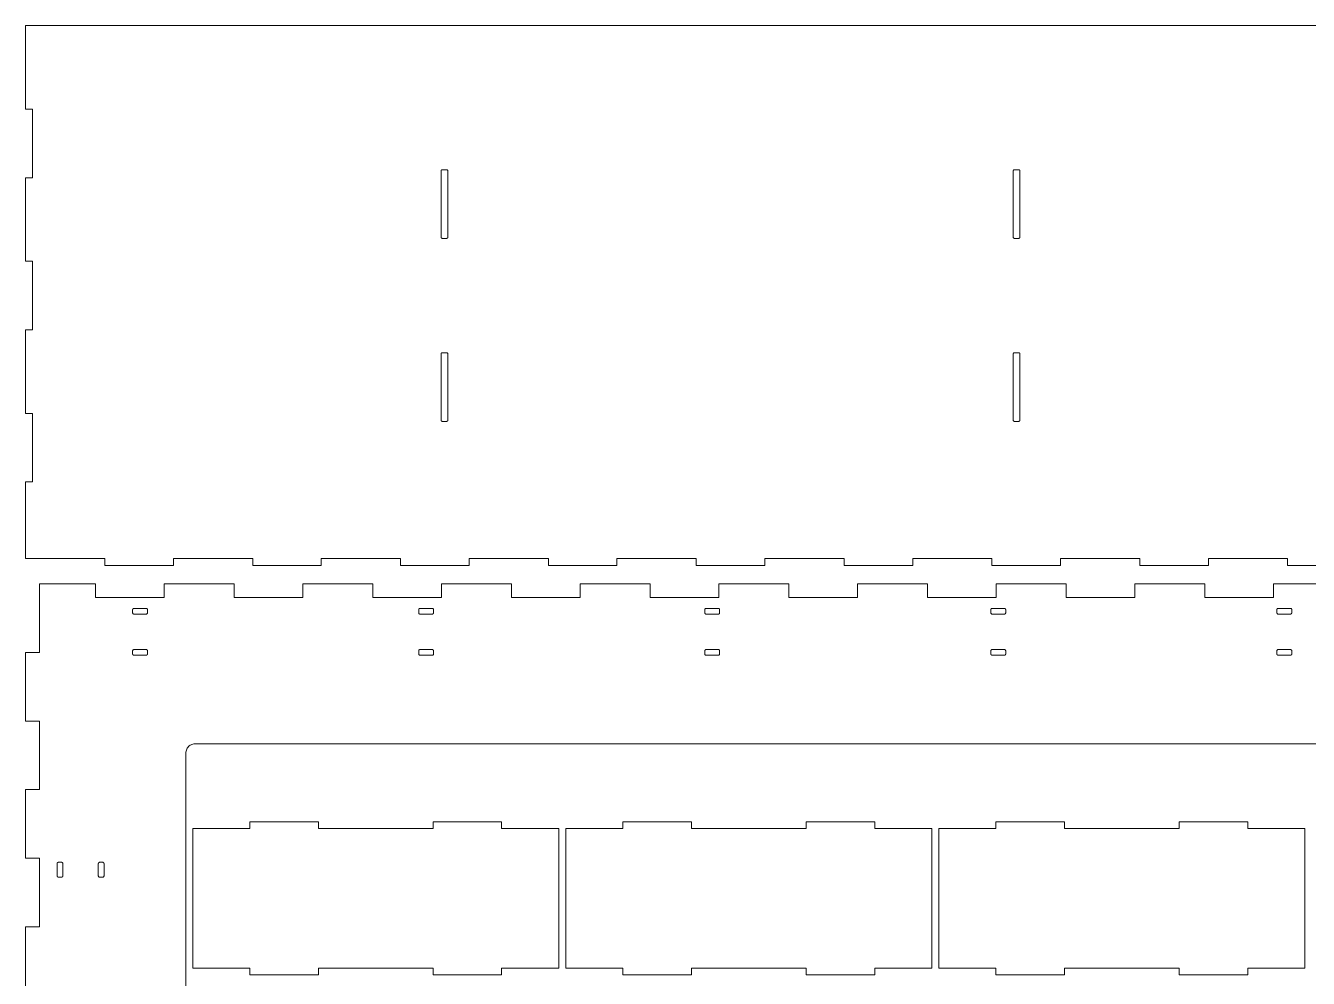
# Model space of a CAD drawing. Header units: millimetres. Extents: x 0 to 3016, y 0 to 2002.
# Drawn here: x 2016 to 2576, y 578 to 994 of the extents above; entities that cross this region are included whole.
import ezdxf

# ---------------------------------------------------------------- set-up
doc = ezdxf.new("R2010")
doc.units = ezdxf.units.MM
doc.layers.add('CORTE', color=1, linetype='Continuous', lineweight=0)

msp = doc.modelspace()

# ---------------------------------------------------------------- linework, layer by layer
at = {"layer": 'CORTE'}
for points in [[(2597.4, 994), (2567.4, 994), (2532.8, 994), (2502.8, 994), (2468.2, 994), (2438.2, 994), (2403.6, 994), (2373.6, 994), (2339, 994), (2309, 994), (2274.4, 994), (2244.4, 994), (2209.8, 994), (2179.8, 994), (2145.2, 994), (2115.2, 994), (2080.6, 994), (2050.6, 994), (2016, 994), (2016, 957.5), (2019, 957.5), (2019, 927.5), (2016, 927.5), (2016, 891), (2019, 891), (2019, 861), (2016, 861), (2016, 824.5), (2019, 824.5), (2019, 794.5), (2016, 794.5), (2016, 761), (2016, 761), (2050.6, 761), (2050.6, 758), (2080.6, 758), (2080.6, 761), (2115.2, 761), (2115.2, 758), (2145.2, 758), (2145.2, 761), (2179.8, 761), (2179.8, 758), (2209.8, 758), (2209.8, 761), (2244.4, 761), (2244.4, 758), (2274.4, 758), (2274.4, 761), (2309, 761), (2309, 758), (2339, 758), (2339, 761), (2373.6, 761), (2373.6, 758), (2403.6, 758), (2403.6, 761), (2438.2, 761), (2438.2, 758), (2468.2, 758), (2468.2, 761), (2502.8, 761), (2502.8, 758), (2532.8, 758), (2532.8, 761), (2567.4, 761), (2567.4, 758), (2597.4, 758)], [(2591.882353, 750), (2561.294118, 750), (2561.294118, 744), (2531.294118, 744), (2531.294118, 750), (2500.705882, 750), (2500.705882, 744), (2470.705882, 744), (2470.705882, 750), (2440.117647, 750), (2440.117647, 744), (2410.117647, 744), (2410.117647, 750), (2379.529412, 750), (2379.529412, 744), (2349.529412, 744), (2349.529412, 750), (2318.941176, 750), (2318.941176, 744), (2288.941176, 744), (2288.941176, 750), (2258.352941, 750), (2258.352941, 744), (2228.352941, 744), (2228.352941, 750), (2197.764706, 750), (2197.764706, 744), (2167.764706, 744), (2167.764706, 750), (2137.176471, 750), (2137.176471, 744), (2107.176471, 744), (2107.176471, 750), (2076.588235, 750), (2076.588235, 744), (2046.588235, 744), (2046.588235, 750), (2022, 750), (2022, 720), (2016, 720), (2016, 690), (2022, 690), (2022, 660), (2016, 660), (2016, 630), (2022, 630), (2022, 600), (2016, 600), (2016, 570)], [(2942, 680), (2090, 680), (2089.552142, 679.974849), (2089.109916, 679.899712), (2088.678884, 679.775533), (2088.264465, 679.603875), (2087.871872, 679.386897), (2087.506041, 679.127326), (2087.171573, 678.828427), (2086.872674, 678.493959), (2086.613103, 678.128128), (2086.396125, 677.735535), (2086.224467, 677.321116), (2086.100288, 676.890084), (2086.025151, 676.447858), (2086, 676), (2086, 74)]]:
    msp.add_lwpolyline(points, dxfattribs=at)
for points in [[(2199.9, 901), (2199.967179, 901.003773), (2200.033513, 901.015043), (2200.098167, 901.03367), (2200.16033, 901.059419), (2200.219219, 901.091965), (2200.274094, 901.130901), (2200.324264, 901.175736), (2200.369099, 901.225906), (2200.408035, 901.280781), (2200.440581, 901.33967), (2200.46633, 901.401833), (2200.484957, 901.466487), (2200.496227, 901.532821), (2200.5, 901.6), (2200.5, 930.4), (2200.496227, 930.467179), (2200.484957, 930.533513), (2200.46633, 930.598167), (2200.440581, 930.66033), (2200.408035, 930.719219), (2200.369099, 930.774094), (2200.324264, 930.824264), (2200.274094, 930.869099), (2200.219219, 930.908035), (2200.16033, 930.940581), (2200.098167, 930.96633), (2200.033513, 930.984957), (2199.967179, 930.996227), (2199.9, 931), (2198.1, 931), (2198.032821, 930.996227), (2197.966487, 930.984957), (2197.901833, 930.96633), (2197.83967, 930.940581), (2197.780781, 930.908035), (2197.725906, 930.869099), (2197.675736, 930.824264), (2197.630901, 930.774094), (2197.591965, 930.719219), (2197.559419, 930.66033), (2197.53367, 930.598167), (2197.515043, 930.533513), (2197.503773, 930.467179), (2197.5, 930.4), (2197.5, 901.6), (2197.503773, 901.532821), (2197.515043, 901.466487), (2197.53367, 901.401833), (2197.559419, 901.33967), (2197.591965, 901.280781), (2197.630901, 901.225906), (2197.675736, 901.175736), (2197.725906, 901.130901), (2197.780781, 901.091965), (2197.83967, 901.059419), (2197.901833, 901.03367), (2197.966487, 901.015043), (2198.032821, 901.003773), (2198.1, 901)], [(2449.9, 901), (2449.967179, 901.003773), (2450.033513, 901.015043), (2450.098167, 901.03367), (2450.16033, 901.059419), (2450.219219, 901.091965), (2450.274094, 901.130901), (2450.324264, 901.175736), (2450.369099, 901.225906), (2450.408035, 901.280781), (2450.440581, 901.33967), (2450.46633, 901.401833), (2450.484957, 901.466487), (2450.496227, 901.532821), (2450.5, 901.6), (2450.5, 930.4), (2450.496227, 930.467179), (2450.484957, 930.533513), (2450.46633, 930.598167), (2450.440581, 930.66033), (2450.408035, 930.719219), (2450.369099, 930.774094), (2450.324264, 930.824264), (2450.274094, 930.869099), (2450.219219, 930.908035), (2450.16033, 930.940581), (2450.098167, 930.96633), (2450.033513, 930.984957), (2449.967179, 930.996227), (2449.9, 931), (2448.1, 931), (2448.032821, 930.996227), (2447.966487, 930.984957), (2447.901833, 930.96633), (2447.83967, 930.940581), (2447.780781, 930.908035), (2447.725906, 930.869099), (2447.675736, 930.824264), (2447.630901, 930.774094), (2447.591965, 930.719219), (2447.559419, 930.66033), (2447.53367, 930.598167), (2447.515043, 930.533513), (2447.503773, 930.467179), (2447.5, 930.4), (2447.5, 901.6), (2447.503773, 901.532821), (2447.515043, 901.466487), (2447.53367, 901.401833), (2447.559419, 901.33967), (2447.591965, 901.280781), (2447.630901, 901.225906), (2447.675736, 901.175736), (2447.725906, 901.130901), (2447.780781, 901.091965), (2447.83967, 901.059419), (2447.901833, 901.03367), (2447.966487, 901.015043), (2448.032821, 901.003773), (2448.1, 901)], [(2199.9, 821), (2199.967179, 821.003773), (2200.033513, 821.015043), (2200.098167, 821.03367), (2200.16033, 821.059419), (2200.219219, 821.091965), (2200.274094, 821.130901), (2200.324264, 821.175736), (2200.369099, 821.225906), (2200.408035, 821.280781), (2200.440581, 821.33967), (2200.46633, 821.401833), (2200.484957, 821.466487), (2200.496227, 821.532821), (2200.5, 821.6), (2200.5, 850.4), (2200.496227, 850.467179), (2200.484957, 850.533513), (2200.46633, 850.598167), (2200.440581, 850.66033), (2200.408035, 850.719219), (2200.369099, 850.774094), (2200.324264, 850.824264), (2200.274094, 850.869099), (2200.219219, 850.908035), (2200.16033, 850.940581), (2200.098167, 850.96633), (2200.033513, 850.984957), (2199.967179, 850.996227), (2199.9, 851), (2198.1, 851), (2198.032821, 850.996227), (2197.966487, 850.984957), (2197.901833, 850.96633), (2197.83967, 850.940581), (2197.780781, 850.908035), (2197.725906, 850.869099), (2197.675736, 850.824264), (2197.630901, 850.774094), (2197.591965, 850.719219), (2197.559419, 850.66033), (2197.53367, 850.598167), (2197.515043, 850.533513), (2197.503773, 850.467179), (2197.5, 850.4), (2197.5, 821.6), (2197.503773, 821.532821), (2197.515043, 821.466487), (2197.53367, 821.401833), (2197.559419, 821.33967), (2197.591965, 821.280781), (2197.630901, 821.225906), (2197.675736, 821.175736), (2197.725906, 821.130901), (2197.780781, 821.091965), (2197.83967, 821.059419), (2197.901833, 821.03367), (2197.966487, 821.015043), (2198.032821, 821.003773), (2198.1, 821)], [(2449.9, 821), (2449.967179, 821.003773), (2450.033513, 821.015043), (2450.098167, 821.03367), (2450.16033, 821.059419), (2450.219219, 821.091965), (2450.274094, 821.130901), (2450.324264, 821.175736), (2450.369099, 821.225906), (2450.408035, 821.280781), (2450.440581, 821.33967), (2450.46633, 821.401833), (2450.484957, 821.466487), (2450.496227, 821.532821), (2450.5, 821.6), (2450.5, 850.4), (2450.496227, 850.467179), (2450.484957, 850.533513), (2450.46633, 850.598167), (2450.440581, 850.66033), (2450.408035, 850.719219), (2450.369099, 850.774094), (2450.324264, 850.824264), (2450.274094, 850.869099), (2450.219219, 850.908035), (2450.16033, 850.940581), (2450.098167, 850.96633), (2450.033513, 850.984957), (2449.967179, 850.996227), (2449.9, 851), (2448.1, 851), (2448.032821, 850.996227), (2447.966487, 850.984957), (2447.901833, 850.96633), (2447.83967, 850.940581), (2447.780781, 850.908035), (2447.725906, 850.869099), (2447.675736, 850.824264), (2447.630901, 850.774094), (2447.591965, 850.719219), (2447.559419, 850.66033), (2447.53367, 850.598167), (2447.515043, 850.533513), (2447.503773, 850.467179), (2447.5, 850.4), (2447.5, 821.6), (2447.503773, 821.532821), (2447.515043, 821.466487), (2447.53367, 821.401833), (2447.559419, 821.33967), (2447.591965, 821.280781), (2447.630901, 821.225906), (2447.675736, 821.175736), (2447.725906, 821.130901), (2447.780781, 821.091965), (2447.83967, 821.059419), (2447.901833, 821.03367), (2447.966487, 821.015043), (2448.032821, 821.003773), (2448.1, 821)], [(2069.25, 738.65), (2069.246227, 738.717179), (2069.234957, 738.783513), (2069.21633, 738.848167), (2069.190581, 738.91033), (2069.158035, 738.969219), (2069.119099, 739.024094), (2069.074264, 739.074264), (2069.024094, 739.119099), (2068.969219, 739.158035), (2068.91033, 739.190581), (2068.848167, 739.21633), (2068.783513, 739.234957), (2068.717179, 739.246227), (2068.65, 739.25), (2063.35, 739.25), (2063.282821, 739.246227), (2063.216487, 739.234957), (2063.151833, 739.21633), (2063.08967, 739.190581), (2063.030781, 739.158035), (2062.975906, 739.119099), (2062.925736, 739.074264), (2062.880901, 739.024094), (2062.841965, 738.969219), (2062.809419, 738.91033), (2062.78367, 738.848167), (2062.765043, 738.783513), (2062.753773, 738.717179), (2062.75, 738.65), (2062.75, 737.35), (2062.753773, 737.282821), (2062.765043, 737.216487), (2062.78367, 737.151833), (2062.809419, 737.08967), (2062.841965, 737.030781), (2062.880901, 736.975906), (2062.925736, 736.925736), (2062.975906, 736.880901), (2063.030781, 736.841965), (2063.08967, 736.809419), (2063.151833, 736.78367), (2063.216487, 736.765043), (2063.282821, 736.753773), (2063.35, 736.75), (2068.65, 736.75), (2068.717179, 736.753773), (2068.783513, 736.765043), (2068.848167, 736.78367), (2068.91033, 736.809419), (2068.969219, 736.841965), (2069.024094, 736.880901), (2069.074264, 736.925736), (2069.119099, 736.975906), (2069.158035, 737.030781), (2069.190581, 737.08967), (2069.21633, 737.151833), (2069.234957, 737.216487), (2069.246227, 737.282821), (2069.25, 737.35)], [(2194.25, 738.65), (2194.246227, 738.717179), (2194.234957, 738.783513), (2194.21633, 738.848167), (2194.190581, 738.91033), (2194.158035, 738.969219), (2194.119099, 739.024094), (2194.074264, 739.074264), (2194.024094, 739.119099), (2193.969219, 739.158035), (2193.91033, 739.190581), (2193.848167, 739.21633), (2193.783513, 739.234957), (2193.717179, 739.246227), (2193.65, 739.25), (2188.35, 739.25), (2188.282821, 739.246227), (2188.216487, 739.234957), (2188.151833, 739.21633), (2188.08967, 739.190581), (2188.030781, 739.158035), (2187.975906, 739.119099), (2187.925736, 739.074264), (2187.880901, 739.024094), (2187.841965, 738.969219), (2187.809419, 738.91033), (2187.78367, 738.848167), (2187.765043, 738.783513), (2187.753773, 738.717179), (2187.75, 738.65), (2187.75, 737.35), (2187.753773, 737.282821), (2187.765043, 737.216487), (2187.78367, 737.151833), (2187.809419, 737.08967), (2187.841965, 737.030781), (2187.880901, 736.975906), (2187.925736, 736.925736), (2187.975906, 736.880901), (2188.030781, 736.841965), (2188.08967, 736.809419), (2188.151833, 736.78367), (2188.216487, 736.765043), (2188.282821, 736.753773), (2188.35, 736.75), (2193.65, 736.75), (2193.717179, 736.753773), (2193.783513, 736.765043), (2193.848167, 736.78367), (2193.91033, 736.809419), (2193.969219, 736.841965), (2194.024094, 736.880901), (2194.074264, 736.925736), (2194.119099, 736.975906), (2194.158035, 737.030781), (2194.190581, 737.08967), (2194.21633, 737.151833), (2194.234957, 737.216487), (2194.246227, 737.282821), (2194.25, 737.35)], [(2319.25, 738.65), (2319.246227, 738.717179), (2319.234957, 738.783513), (2319.21633, 738.848167), (2319.190581, 738.91033), (2319.158035, 738.969219), (2319.119099, 739.024094), (2319.074264, 739.074264), (2319.024094, 739.119099), (2318.969219, 739.158035), (2318.91033, 739.190581), (2318.848167, 739.21633), (2318.783513, 739.234957), (2318.717179, 739.246227), (2318.65, 739.25), (2313.35, 739.25), (2313.282821, 739.246227), (2313.216487, 739.234957), (2313.151833, 739.21633), (2313.08967, 739.190581), (2313.030781, 739.158035), (2312.975906, 739.119099), (2312.925736, 739.074264), (2312.880901, 739.024094), (2312.841965, 738.969219), (2312.809419, 738.91033), (2312.78367, 738.848167), (2312.765043, 738.783513), (2312.753773, 738.717179), (2312.75, 738.65), (2312.75, 737.35), (2312.753773, 737.282821), (2312.765043, 737.216487), (2312.78367, 737.151833), (2312.809419, 737.08967), (2312.841965, 737.030781), (2312.880901, 736.975906), (2312.925736, 736.925736), (2312.975906, 736.880901), (2313.030781, 736.841965), (2313.08967, 736.809419), (2313.151833, 736.78367), (2313.216487, 736.765043), (2313.282821, 736.753773), (2313.35, 736.75), (2318.65, 736.75), (2318.717179, 736.753773), (2318.783513, 736.765043), (2318.848167, 736.78367), (2318.91033, 736.809419), (2318.969219, 736.841965), (2319.024094, 736.880901), (2319.074264, 736.925736), (2319.119099, 736.975906), (2319.158035, 737.030781), (2319.190581, 737.08967), (2319.21633, 737.151833), (2319.234957, 737.216487), (2319.246227, 737.282821), (2319.25, 737.35)], [(2444.25, 738.65), (2444.246227, 738.717179), (2444.234957, 738.783513), (2444.21633, 738.848167), (2444.190581, 738.91033), (2444.158035, 738.969219), (2444.119099, 739.024094), (2444.074264, 739.074264), (2444.024094, 739.119099), (2443.969219, 739.158035), (2443.91033, 739.190581), (2443.848167, 739.21633), (2443.783513, 739.234957), (2443.717179, 739.246227), (2443.65, 739.25), (2438.35, 739.25), (2438.282821, 739.246227), (2438.216487, 739.234957), (2438.151833, 739.21633), (2438.08967, 739.190581), (2438.030781, 739.158035), (2437.975906, 739.119099), (2437.925736, 739.074264), (2437.880901, 739.024094), (2437.841965, 738.969219), (2437.809419, 738.91033), (2437.78367, 738.848167), (2437.765043, 738.783513), (2437.753773, 738.717179), (2437.75, 738.65), (2437.75, 737.35), (2437.753773, 737.282821), (2437.765043, 737.216487), (2437.78367, 737.151833), (2437.809419, 737.08967), (2437.841965, 737.030781), (2437.880901, 736.975906), (2437.925736, 736.925736), (2437.975906, 736.880901), (2438.030781, 736.841965), (2438.08967, 736.809419), (2438.151833, 736.78367), (2438.216487, 736.765043), (2438.282821, 736.753773), (2438.35, 736.75), (2443.65, 736.75), (2443.717179, 736.753773), (2443.783513, 736.765043), (2443.848167, 736.78367), (2443.91033, 736.809419), (2443.969219, 736.841965), (2444.024094, 736.880901), (2444.074264, 736.925736), (2444.119099, 736.975906), (2444.158035, 737.030781), (2444.190581, 737.08967), (2444.21633, 737.151833), (2444.234957, 737.216487), (2444.246227, 737.282821), (2444.25, 737.35)], [(2569.25, 738.65), (2569.246227, 738.717179), (2569.234957, 738.783513), (2569.21633, 738.848167), (2569.190581, 738.91033), (2569.158035, 738.969219), (2569.119099, 739.024094), (2569.074264, 739.074264), (2569.024094, 739.119099), (2568.969219, 739.158035), (2568.91033, 739.190581), (2568.848167, 739.21633), (2568.783513, 739.234957), (2568.717179, 739.246227), (2568.65, 739.25), (2563.35, 739.25), (2563.282821, 739.246227), (2563.216487, 739.234957), (2563.151833, 739.21633), (2563.08967, 739.190581), (2563.030781, 739.158035), (2562.975906, 739.119099), (2562.925736, 739.074264), (2562.880901, 739.024094), (2562.841965, 738.969219), (2562.809419, 738.91033), (2562.78367, 738.848167), (2562.765043, 738.783513), (2562.753773, 738.717179), (2562.75, 738.65), (2562.75, 737.35), (2562.753773, 737.282821), (2562.765043, 737.216487), (2562.78367, 737.151833), (2562.809419, 737.08967), (2562.841965, 737.030781), (2562.880901, 736.975906), (2562.925736, 736.925736), (2562.975906, 736.880901), (2563.030781, 736.841965), (2563.08967, 736.809419), (2563.151833, 736.78367), (2563.216487, 736.765043), (2563.282821, 736.753773), (2563.35, 736.75), (2568.65, 736.75), (2568.717179, 736.753773), (2568.783513, 736.765043), (2568.848167, 736.78367), (2568.91033, 736.809419), (2568.969219, 736.841965), (2569.024094, 736.880901), (2569.074264, 736.925736), (2569.119099, 736.975906), (2569.158035, 737.030781), (2569.190581, 737.08967), (2569.21633, 737.151833), (2569.234957, 737.216487), (2569.246227, 737.282821), (2569.25, 737.35)], [(2069.25, 720.65), (2069.246227, 720.717179), (2069.234957, 720.783513), (2069.21633, 720.848167), (2069.190581, 720.91033), (2069.158035, 720.969219), (2069.119099, 721.024094), (2069.074264, 721.074264), (2069.024094, 721.119099), (2068.969219, 721.158035), (2068.91033, 721.190581), (2068.848167, 721.21633), (2068.783513, 721.234957), (2068.717179, 721.246227), (2068.65, 721.25), (2063.35, 721.25), (2063.282821, 721.246227), (2063.216487, 721.234957), (2063.151833, 721.21633), (2063.08967, 721.190581), (2063.030781, 721.158035), (2062.975906, 721.119099), (2062.925736, 721.074264), (2062.880901, 721.024094), (2062.841965, 720.969219), (2062.809419, 720.91033), (2062.78367, 720.848167), (2062.765043, 720.783513), (2062.753773, 720.717179), (2062.75, 720.65), (2062.75, 719.35), (2062.753773, 719.282821), (2062.765043, 719.216487), (2062.78367, 719.151833), (2062.809419, 719.08967), (2062.841965, 719.030781), (2062.880901, 718.975906), (2062.925736, 718.925736), (2062.975906, 718.880901), (2063.030781, 718.841965), (2063.08967, 718.809419), (2063.151833, 718.78367), (2063.216487, 718.765043), (2063.282821, 718.753773), (2063.35, 718.75), (2068.65, 718.75), (2068.717179, 718.753773), (2068.783513, 718.765043), (2068.848167, 718.78367), (2068.91033, 718.809419), (2068.969219, 718.841965), (2069.024094, 718.880901), (2069.074264, 718.925736), (2069.119099, 718.975906), (2069.158035, 719.030781), (2069.190581, 719.08967), (2069.21633, 719.151833), (2069.234957, 719.216487), (2069.246227, 719.282821), (2069.25, 719.35)], [(2194.25, 720.65), (2194.246227, 720.717179), (2194.234957, 720.783513), (2194.21633, 720.848167), (2194.190581, 720.91033), (2194.158035, 720.969219), (2194.119099, 721.024094), (2194.074264, 721.074264), (2194.024094, 721.119099), (2193.969219, 721.158035), (2193.91033, 721.190581), (2193.848167, 721.21633), (2193.783513, 721.234957), (2193.717179, 721.246227), (2193.65, 721.25), (2188.35, 721.25), (2188.282821, 721.246227), (2188.216487, 721.234957), (2188.151833, 721.21633), (2188.08967, 721.190581), (2188.030781, 721.158035), (2187.975906, 721.119099), (2187.925736, 721.074264), (2187.880901, 721.024094), (2187.841965, 720.969219), (2187.809419, 720.91033), (2187.78367, 720.848167), (2187.765043, 720.783513), (2187.753773, 720.717179), (2187.75, 720.65), (2187.75, 719.35), (2187.753773, 719.282821), (2187.765043, 719.216487), (2187.78367, 719.151833), (2187.809419, 719.08967), (2187.841965, 719.030781), (2187.880901, 718.975906), (2187.925736, 718.925736), (2187.975906, 718.880901), (2188.030781, 718.841965), (2188.08967, 718.809419), (2188.151833, 718.78367), (2188.216487, 718.765043), (2188.282821, 718.753773), (2188.35, 718.75), (2193.65, 718.75), (2193.717179, 718.753773), (2193.783513, 718.765043), (2193.848167, 718.78367), (2193.91033, 718.809419), (2193.969219, 718.841965), (2194.024094, 718.880901), (2194.074264, 718.925736), (2194.119099, 718.975906), (2194.158035, 719.030781), (2194.190581, 719.08967), (2194.21633, 719.151833), (2194.234957, 719.216487), (2194.246227, 719.282821), (2194.25, 719.35)], [(2319.25, 720.65), (2319.246227, 720.717179), (2319.234957, 720.783513), (2319.21633, 720.848167), (2319.190581, 720.91033), (2319.158035, 720.969219), (2319.119099, 721.024094), (2319.074264, 721.074264), (2319.024094, 721.119099), (2318.969219, 721.158035), (2318.91033, 721.190581), (2318.848167, 721.21633), (2318.783513, 721.234957), (2318.717179, 721.246227), (2318.65, 721.25), (2313.35, 721.25), (2313.282821, 721.246227), (2313.216487, 721.234957), (2313.151833, 721.21633), (2313.08967, 721.190581), (2313.030781, 721.158035), (2312.975906, 721.119099), (2312.925736, 721.074264), (2312.880901, 721.024094), (2312.841965, 720.969219), (2312.809419, 720.91033), (2312.78367, 720.848167), (2312.765043, 720.783513), (2312.753773, 720.717179), (2312.75, 720.65), (2312.75, 719.35), (2312.753773, 719.282821), (2312.765043, 719.216487), (2312.78367, 719.151833), (2312.809419, 719.08967), (2312.841965, 719.030781), (2312.880901, 718.975906), (2312.925736, 718.925736), (2312.975906, 718.880901), (2313.030781, 718.841965), (2313.08967, 718.809419), (2313.151833, 718.78367), (2313.216487, 718.765043), (2313.282821, 718.753773), (2313.35, 718.75), (2318.65, 718.75), (2318.717179, 718.753773), (2318.783513, 718.765043), (2318.848167, 718.78367), (2318.91033, 718.809419), (2318.969219, 718.841965), (2319.024094, 718.880901), (2319.074264, 718.925736), (2319.119099, 718.975906), (2319.158035, 719.030781), (2319.190581, 719.08967), (2319.21633, 719.151833), (2319.234957, 719.216487), (2319.246227, 719.282821), (2319.25, 719.35)], [(2444.25, 720.65), (2444.246227, 720.717179), (2444.234957, 720.783513), (2444.21633, 720.848167), (2444.190581, 720.91033), (2444.158035, 720.969219), (2444.119099, 721.024094), (2444.074264, 721.074264), (2444.024094, 721.119099), (2443.969219, 721.158035), (2443.91033, 721.190581), (2443.848167, 721.21633), (2443.783513, 721.234957), (2443.717179, 721.246227), (2443.65, 721.25), (2438.35, 721.25), (2438.282821, 721.246227), (2438.216487, 721.234957), (2438.151833, 721.21633), (2438.08967, 721.190581), (2438.030781, 721.158035), (2437.975906, 721.119099), (2437.925736, 721.074264), (2437.880901, 721.024094), (2437.841965, 720.969219), (2437.809419, 720.91033), (2437.78367, 720.848167), (2437.765043, 720.783513), (2437.753773, 720.717179), (2437.75, 720.65), (2437.75, 719.35), (2437.753773, 719.282821), (2437.765043, 719.216487), (2437.78367, 719.151833), (2437.809419, 719.08967), (2437.841965, 719.030781), (2437.880901, 718.975906), (2437.925736, 718.925736), (2437.975906, 718.880901), (2438.030781, 718.841965), (2438.08967, 718.809419), (2438.151833, 718.78367), (2438.216487, 718.765043), (2438.282821, 718.753773), (2438.35, 718.75), (2443.65, 718.75), (2443.717179, 718.753773), (2443.783513, 718.765043), (2443.848167, 718.78367), (2443.91033, 718.809419), (2443.969219, 718.841965), (2444.024094, 718.880901), (2444.074264, 718.925736), (2444.119099, 718.975906), (2444.158035, 719.030781), (2444.190581, 719.08967), (2444.21633, 719.151833), (2444.234957, 719.216487), (2444.246227, 719.282821), (2444.25, 719.35)], [(2569.25, 720.65), (2569.246227, 720.717179), (2569.234957, 720.783513), (2569.21633, 720.848167), (2569.190581, 720.91033), (2569.158035, 720.969219), (2569.119099, 721.024094), (2569.074264, 721.074264), (2569.024094, 721.119099), (2568.969219, 721.158035), (2568.91033, 721.190581), (2568.848167, 721.21633), (2568.783513, 721.234957), (2568.717179, 721.246227), (2568.65, 721.25), (2563.35, 721.25), (2563.282821, 721.246227), (2563.216487, 721.234957), (2563.151833, 721.21633), (2563.08967, 721.190581), (2563.030781, 721.158035), (2562.975906, 721.119099), (2562.925736, 721.074264), (2562.880901, 721.024094), (2562.841965, 720.969219), (2562.809419, 720.91033), (2562.78367, 720.848167), (2562.765043, 720.783513), (2562.753773, 720.717179), (2562.75, 720.65), (2562.75, 719.35), (2562.753773, 719.282821), (2562.765043, 719.216487), (2562.78367, 719.151833), (2562.809419, 719.08967), (2562.841965, 719.030781), (2562.880901, 718.975906), (2562.925736, 718.925736), (2562.975906, 718.880901), (2563.030781, 718.841965), (2563.08967, 718.809419), (2563.151833, 718.78367), (2563.216487, 718.765043), (2563.282821, 718.753773), (2563.35, 718.75), (2568.65, 718.75), (2568.717179, 718.753773), (2568.783513, 718.765043), (2568.848167, 718.78367), (2568.91033, 718.809419), (2568.969219, 718.841965), (2569.024094, 718.880901), (2569.074264, 718.925736), (2569.119099, 718.975906), (2569.158035, 719.030781), (2569.190581, 719.08967), (2569.21633, 719.151833), (2569.234957, 719.216487), (2569.246227, 719.282821), (2569.25, 719.35)], [(2089, 582), (2114, 582), (2114, 579), (2144, 579), (2144, 582), (2194, 582), (2194, 579), (2224, 579), (2224, 582), (2249, 582), (2249, 643), (2224, 643), (2224, 646), (2194, 646), (2194, 643), (2144, 643), (2144, 646), (2114, 646), (2114, 643), (2089, 643)], [(2252, 582), (2277, 582), (2277, 579), (2307, 579), (2307, 582), (2357, 582), (2357, 579), (2387, 579), (2387, 582), (2412, 582), (2412, 643), (2387, 643), (2387, 646), (2357, 646), (2357, 643), (2307, 643), (2307, 646), (2277, 646), (2277, 643), (2252, 643)], [(2415, 582), (2440, 582), (2440, 579), (2470, 579), (2470, 582), (2520, 582), (2520, 579), (2550, 579), (2550, 582), (2575, 582), (2575, 643), (2550, 643), (2550, 646), (2520, 646), (2520, 643), (2470, 643), (2470, 646), (2440, 646), (2440, 643), (2415, 643)], [(2032.25, 627.65), (2032.246227, 627.717179), (2032.234957, 627.783513), (2032.21633, 627.848167), (2032.190581, 627.91033), (2032.158035, 627.969219), (2032.119099, 628.024094), (2032.074264, 628.074264), (2032.024094, 628.119099), (2031.969219, 628.158035), (2031.91033, 628.190581), (2031.848167, 628.21633), (2031.783513, 628.234957), (2031.717179, 628.246227), (2031.65, 628.25), (2030.35, 628.25), (2030.282821, 628.246227), (2030.216487, 628.234957), (2030.151833, 628.21633), (2030.08967, 628.190581), (2030.030781, 628.158035), (2029.975906, 628.119099), (2029.925736, 628.074264), (2029.880901, 628.024094), (2029.841965, 627.969219), (2029.809419, 627.91033), (2029.78367, 627.848167), (2029.765043, 627.783513), (2029.753773, 627.717179), (2029.75, 627.65), (2029.75, 622.35), (2029.753773, 622.282821), (2029.765043, 622.216487), (2029.78367, 622.151833), (2029.809419, 622.08967), (2029.841965, 622.030781), (2029.880901, 621.975906), (2029.925736, 621.925736), (2029.975906, 621.880901), (2030.030781, 621.841965), (2030.08967, 621.809419), (2030.151833, 621.78367), (2030.216487, 621.765043), (2030.282821, 621.753773), (2030.35, 621.75), (2031.65, 621.75), (2031.717179, 621.753773), (2031.783513, 621.765043), (2031.848167, 621.78367), (2031.91033, 621.809419), (2031.969219, 621.841965), (2032.024094, 621.880901), (2032.074264, 621.925736), (2032.119099, 621.975906), (2032.158035, 622.030781), (2032.190581, 622.08967), (2032.21633, 622.151833), (2032.234957, 622.216487), (2032.246227, 622.282821), (2032.25, 622.35)], [(2050.25, 627.65), (2050.246227, 627.717179), (2050.234957, 627.783513), (2050.21633, 627.848167), (2050.190581, 627.91033), (2050.158035, 627.969219), (2050.119099, 628.024094), (2050.074264, 628.074264), (2050.024094, 628.119099), (2049.969219, 628.158035), (2049.91033, 628.190581), (2049.848167, 628.21633), (2049.783513, 628.234957), (2049.717179, 628.246227), (2049.65, 628.25), (2048.35, 628.25), (2048.282821, 628.246227), (2048.216487, 628.234957), (2048.151833, 628.21633), (2048.08967, 628.190581), (2048.030781, 628.158035), (2047.975906, 628.119099), (2047.925736, 628.074264), (2047.880901, 628.024094), (2047.841965, 627.969219), (2047.809419, 627.91033), (2047.78367, 627.848167), (2047.765043, 627.783513), (2047.753773, 627.717179), (2047.75, 627.65), (2047.75, 622.35), (2047.753773, 622.282821), (2047.765043, 622.216487), (2047.78367, 622.151833), (2047.809419, 622.08967), (2047.841965, 622.030781), (2047.880901, 621.975906), (2047.925736, 621.925736), (2047.975906, 621.880901), (2048.030781, 621.841965), (2048.08967, 621.809419), (2048.151833, 621.78367), (2048.216487, 621.765043), (2048.282821, 621.753773), (2048.35, 621.75), (2049.65, 621.75), (2049.717179, 621.753773), (2049.783513, 621.765043), (2049.848167, 621.78367), (2049.91033, 621.809419), (2049.969219, 621.841965), (2050.024094, 621.880901), (2050.074264, 621.925736), (2050.119099, 621.975906), (2050.158035, 622.030781), (2050.190581, 622.08967), (2050.21633, 622.151833), (2050.234957, 622.216487), (2050.246227, 622.282821), (2050.25, 622.35)]]:
    msp.add_lwpolyline(points, close=True, dxfattribs=at)

doc.saveas('drawing.dxf')
